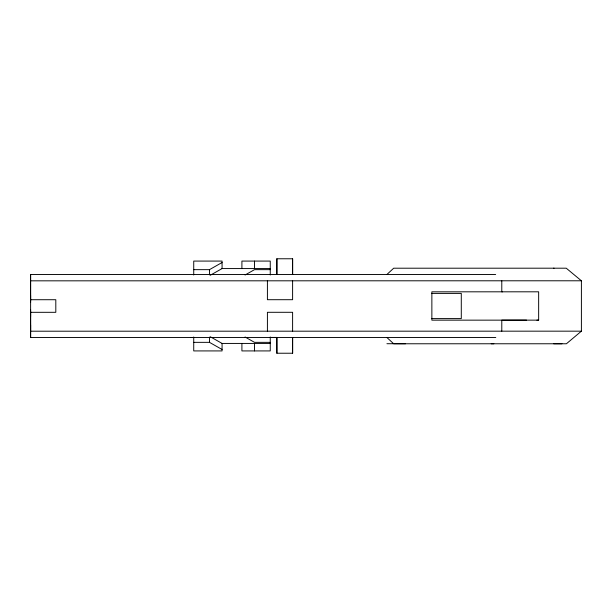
<?xml version="1.0" encoding="UTF-8"?>
<svg xmlns="http://www.w3.org/2000/svg" width="612" height="612" viewBox="0 0 612 612"><rect width="100%" height="100%" fill="white"/><g stroke="black" fill="none" stroke-linecap="round" stroke-linejoin="round"><path stroke-width="0.92" d="M495.797 337.472L30.623 337.503L30.608 309.565M30.608 302.473L30.615 295.474M495.666 274.497L30.6 274.528L30.623 331.207L581.4 331.168L581.4 280.786L566.245 268.194L393.677 268.209L386.899 274.505M276.869 258.769L276.861 274.513L276.869 258.769L292.613 258.769L292.613 274.513L292.613 258.769M292.62 353.231L292.613 337.472L292.62 353.231L276.876 353.231L276.869 337.426L270.221 337.426M581.4 331.168L566.406 343.768L393.669 343.776L386.891 337.48M193.729 269.655L209.472 269.655L222.072 262.51M210.26 275.27L222.072 268.569L270.252 268.569M245.06 275.017L254.508 269.655L270.252 269.655M30.6 280.832L581.4 280.786M502.498 291.817L501.786 291.817L501.786 280.793M431.605 293.4L461.287 293.4L461.287 318.592L431.605 318.592M30.615 299.719L55.807 299.719L55.814 312.311L30.615 312.319M538.652 320.145L431.865 320.16L431.865 291.825L538.652 291.809L538.652 320.145L536.915 320.145M526.542 320.145L501.786 320.153L501.794 331.176M190.6 337.495L194.394 337.495M193.729 342.345L209.472 342.345L222.072 349.49M270.252 342.345L254.508 342.345L245.06 336.983M210.26 336.73L222.072 343.431L270.252 343.431M491.191 343.768L493.861 343.768M561.969 343.768L553.699 343.768M553.569 268.194L554.051 268.194M30.615 274.528L30.608 301.012M276.853 337.419L276.876 353.231M30.608 311.026L30.608 313.107M30.615 313.474L30.615 316.565M30.615 324.911L30.615 337.51M292.605 280.809L292.605 299.704L267.413 299.704L267.413 280.809M292.605 331.191L292.605 312.296L267.413 312.296L267.413 331.191M270.252 275.017L270.252 261.079L241.908 261.079L241.908 268.569M270.252 336.983L270.252 350.921L241.908 350.921L241.908 343.431M254.508 261.079L254.508 268.569M254.508 343.431L254.508 350.921M222.072 268.569L222.072 261.079L193.729 261.079L193.729 275.017M222.072 343.431L222.072 350.921L193.729 350.921L193.729 336.983M209.472 269.655L209.472 274.849M209.472 337.151L209.472 342.345M386.922 343.714A830.048 0.444 0 0 1 405.603 343.737"/></g></svg>
